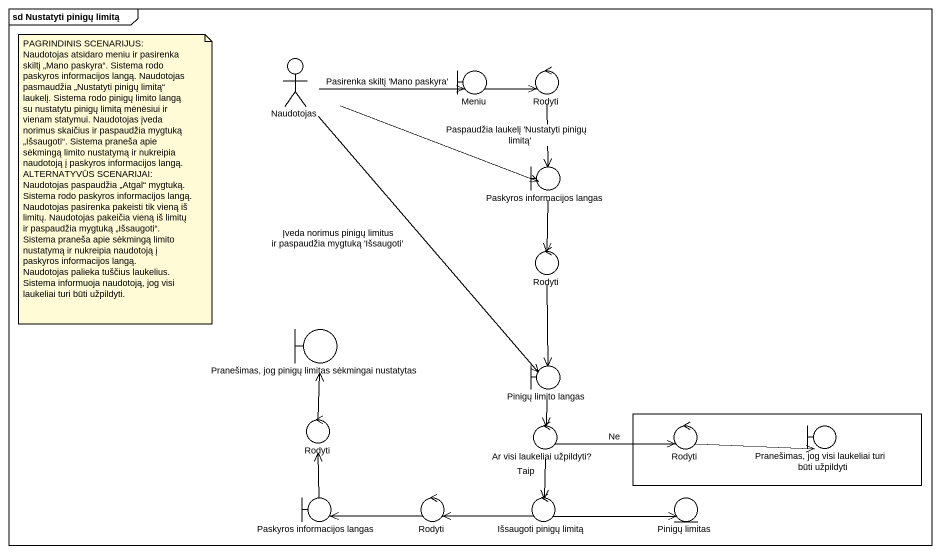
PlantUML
@startuml
mainframe sd Nustatyti pinigų limitą
actor Naudotojas
boundary Meniu
control Rodyti
boundary "Paskyros informacijos langas" as Paskyros_informacijos_langas
control "Rodyti" as Rodyti_2
boundary "Pranešimas, jog pinigų limitas sėkmingai nustatytas" as Pranešimas_jog_pinigų
boundary "Pinigų limito langas" as Pinigų_limito_langas
control "Rodyti" as Rodyti_3
rectangle " " as rectangle1 {
  control "Rodyti" as Rodyti_4
  boundary "Pranešimas, jog visi laukeliai turi būti užpildyti" as Pranešimas_jog_visi
}
control "Ar visi laukeliai užpildyti?" as Ar_visi_laukeliai_užpildyti
boundary "Paskyros informacijos langas" as Paskyros_informacijos_langas_2
control "Rodyti" as Rodyti_5
control "Išsaugoti pinigų limitą" as Išsaugoti_pinigų_limitą
entity "Pinigų limitas" as Pinigų_limitas
Naudotojas -right-> Meniu : Pasirenka skiltį 'Mano paskyra'
Naudotojas -right-> Paskyros_informacijos_langas : Paspaudžia laukelį 'Nustatyti pinigų limitą'
Naudotojas --> Pinigų_limito_langas : Įveda norimus pinigų limitus ir paspaudžia mygtuką 'Išsaugoti'
Meniu -right-> Rodyti
Rodyti --> Paskyros_informacijos_langas
Paskyros_informacijos_langas --> Rodyti_2
Rodyti_2 --> Pinigų_limito_langas
Pinigų_limito_langas --> Ar_visi_laukeliai_užpildyti
Rodyti_3 -up-> Pranešimas_jog_pinigų
Ar_visi_laukeliai_užpildyti -right-> Rodyti_4 : Ne
Ar_visi_laukeliai_užpildyti --> Išsaugoti_pinigų_limitą : Taip
Rodyti_4 -right-> Pranešimas_jog_visi
Paskyros_informacijos_langas_2 -up-> Rodyti_3
Rodyti_5 -left-> Paskyros_informacijos_langas_2
Išsaugoti_pinigų_limitą -left-> Rodyti_5
Išsaugoti_pinigų_limitą -right-> Pinigų_limitas
note as N1
  PAGRINDINIS SCENARIJUS:
  Naudotojas atsidaro meniu ir pasirenka skiltį „Mano paskyra“. Sistema rodo paskyros informacijos langą. Naudotojas pasmaudžia „Nustatyti pinigų limitą“ laukelį. Sistema rodo pinigų limito langą su nustatytu pinigų limitą mėnėsiui ir vienam statymui. Naudotojas įveda norimus skaičius ir paspaudžia mygtuką „Išsaugoti“. Sistema praneša apie sėkmingą limito nustatymą ir nukreipia naudotoją į paskyros informacijos langą.
  ALTERNATYVŪS SCENARIJAI:
  Naudotojas paspaudžia „Atgal“ mygtuką. Sistema rodo paskyros informacijos langą.
  Naudotojas pasirenka pakeisti tik vieną iš limitų. Naudotojas pakeičia vieną iš limitų ir paspaudžia mygtuką „Išsaugoti“. Sistema praneša apie sėkmingą limito nustatymą ir nukreipia naudotoją į paskyros informacijos langą.
  Naudotojas palieka tuščius laukelius. Sistema informuoja naudotoją, jog visi laukeliai turi būti užpildyti.
end note
@enduml
